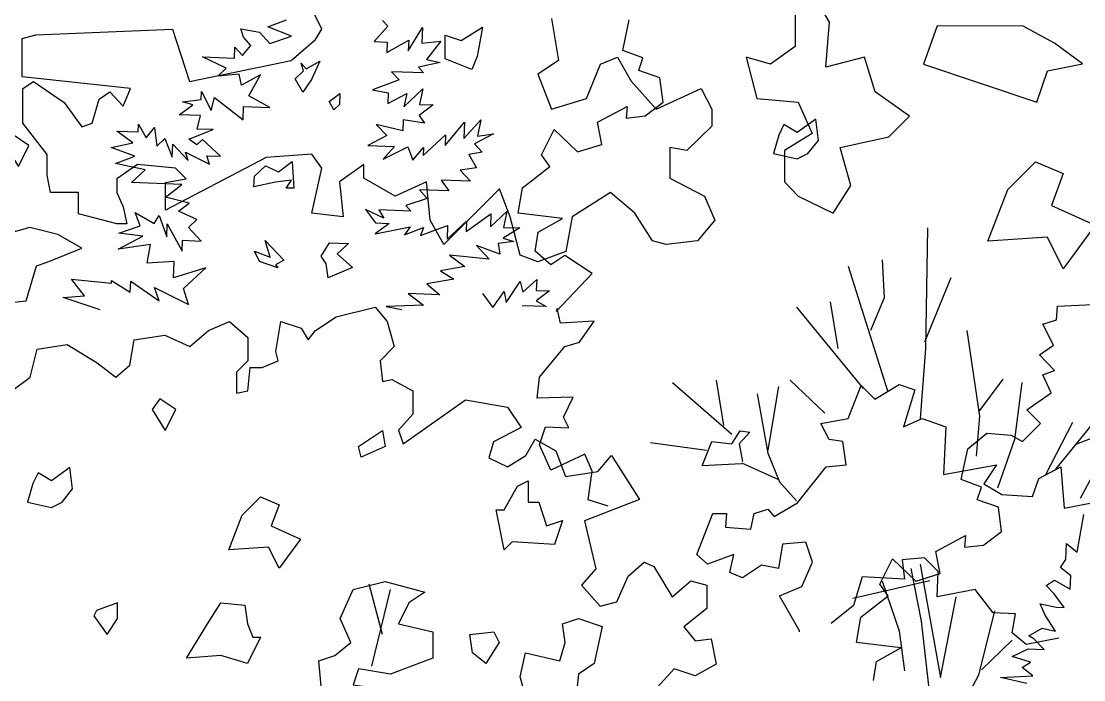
# Model space of a CAD drawing. Header units: inches. Extents: x -11 to 128, y 7 to 56.
# Drawn here: x 48.7597 to 49.2351, y 23.0689 to 23.3638 of the extents above; entities that cross this region are included whole.
import ezdxf

# ---------------------------------------------------------------- set-up
doc = ezdxf.new("R2010")
doc.units = ezdxf.units.IN
doc.header["$MEASUREMENT"] = 0
doc.layers.add('CAY', color=94, linetype='Continuous')
doc.layers.add('CAY-3', color=61, linetype='Continuous')
picture_1 = doc.add_image_def('image1.jpg', size_in_pixel=(1680, 1093))

# ---------------------------------------------------------------- blocks, each defined once
blk = doc.blocks.new('A$C76451831')
at = {"layer": 'CAY'}
for p, q in [((4614, 1577.4), (4632.8, 1584.5)), ((4733.7, 1578.2), (4720, 1562.8)), ((4728.4, 1583.8), (4733.7, 1578.2)), ((4587.2, 1575.6), (4605.7, 1572.3)), ((4589.7, 1567.4), (4587.2, 1575.6)), ((4597.1, 1559), (4589.7, 1567.4)), ((4605.7, 1572.3), (4616.2, 1561)), ((4637.7, 1568.4), (4614, 1577.4)), ((4616.2, 1561), (4637.7, 1568.4)), ((4754.1, 1553.5), (4768.1, 1577)), ((4768.1, 1577), (4767.5, 1561.2)), ((4580.8, 1546.4), (4581.1, 1557.2)), ((4581.1, 1557.2), (4589, 1548.8)), ((4589, 1548.8), (4597.1, 1559)), ((4720, 1562.8), (4733.1, 1562.4)), ((4732.8, 1552), (4754.5, 1564.3)), ((4733.1, 1562.4), (4732.8, 1552)), ((4754.5, 1564.3), (4754.1, 1553.5)), ((4767.5, 1561.2), (4786.6, 1563.2)), ((4786.6, 1563.2), (4772.4, 1545.1)), ((4572.7, 1536.2), (4549.1, 1547.5)), ((4549.1, 1547.5), (4580.8, 1546.4)), ((4564.3, 1528.4), (4572.7, 1536.2)), ((4785.9, 1541.9), (4764.4, 1537.2)), ((4764.4, 1537.2), (4769.2, 1531.6)), ((4772.4, 1545.1), (4785.9, 1541.9)), ((4585.6, 1530.3), (4564.3, 1528.4)), ((4588, 1519.4), (4585.6, 1530.3)), ((4606.9, 1529.6), (4588, 1519.4)), ((4595.3, 1508.7), (4606.9, 1529.6)), ((4769.2, 1531.6), (4737.5, 1532.7)), ((4737.5, 1532.7), (4745, 1524.8)), ((4745, 1524.8), (4718.3, 1514.8)), ((4718.3, 1514.8), (4734.1, 1511.6)), ((4749.5, 1497.9), (4768.7, 1515.8)), ((4768.7, 1515.8), (4765.4, 1500)), ((4528.9, 1502.9), (4547.6, 1504.9)), ((4547.6, 1504.9), (4547.9, 1513.1)), ((4547.9, 1513.1), (4557.6, 1494.1)), ((4557.6, 1494.1), (4560.8, 1507.2)), ((4560.8, 1507.2), (4589.5, 1484.9)), ((4616.2, 1497.1), (4595.3, 1508.7)), ((4734.1, 1511.6), (4733.7, 1501.1)), ((4733.7, 1501.1), (4752.6, 1510.9)), ((4752.6, 1510.9), (4749.5, 1497.9)), ((4525.8, 1489.8), (4539.3, 1499.8)), ((4539.3, 1499.8), (4528.9, 1502.9)), ((4589.5, 1484.9), (4589.9, 1498)), ((4589.9, 1498), (4616.2, 1497.1)), ((4779, 1499.6), (4765, 1489.2)), ((4765.4, 1500), (4779, 1499.6)), ((4547, 1489.1), (4525.8, 1489.8)), ((4543.8, 1475.6), (4547, 1489.1)), ((4749, 1484.7), (4748.6, 1473.9)), ((4770.2, 1481.3), (4749, 1484.7)), ((4765, 1489.2), (4770.2, 1481.3)), ((4790.7, 1459.3), (4810.1, 1482.6)), ((4809.5, 1466.3), (4826.5, 1484.8)), ((4810.1, 1482.6), (4809.5, 1466.3)), ((4826.5, 1484.8), (4823.2, 1468.6)), ((4463.6, 1473.4), (4484.8, 1472.7)), ((4479.5, 1462), (4463.6, 1473.4)), ((4484.8, 1472.7), (4485.1, 1480.4)), ((4485.1, 1480.4), (4492.8, 1466.9)), ((4492.8, 1466.9), (4501.3, 1477.1)), ((4501.3, 1477.1), (4503.4, 1458.4)), ((4535.3, 1465.5), (4559.7, 1475)), ((4559.7, 1475), (4543.8, 1475.6)), ((4722.1, 1480.2), (4732.6, 1469)), ((4748.6, 1473.9), (4722.1, 1480.2)), ((4458, 1457.3), (4479.5, 1462)), ((4503.4, 1458.4), (4511.4, 1466.3)), ((4511.4, 1466.3), (4518.8, 1447.4)), ((4543.3, 1459.7), (4535.3, 1465.5)), ((4548.9, 1465), (4543.3, 1459.7)), ((4566.9, 1448.5), (4548.9, 1465)), ((4732.6, 1469), (4713.7, 1459.2)), ((4769, 1449.1), (4791.1, 1469.7)), ((4791.1, 1469.7), (4790.7, 1459.3)), ((4839.1, 1470.7), (4820.2, 1461)), ((4823.2, 1468.6), (4839.1, 1470.7)), ((4481.7, 1448.7), (4458, 1457.3)), ((4518.8, 1447.4), (4519.3, 1460.6)), ((4519.3, 1460.6), (4534.6, 1444.2)), ((4534.6, 1444.2), (4532.2, 1452.4)), ((4532.2, 1452.4), (4555.8, 1440.7)), ((4713.7, 1459.2), (4740.4, 1458.3)), ((4740.4, 1458.3), (4729, 1445.5)), ((4729, 1445.5), (4753.5, 1457.8)), ((4753.5, 1457.8), (4758.5, 1444.5)), ((4758.5, 1444.5), (4769.3, 1457.3)), ((4769.3, 1457.3), (4769, 1449.1)), ((4827.6, 1452.5), (4814.4, 1450.3)), ((4820.2, 1461), (4827.6, 1452.5)), ((4462.4, 1441.3), (4481.7, 1448.7)), ((4491.7, 1434.8), (4462.4, 1441.3)), ((4555.8, 1440.7), (4553.3, 1449)), ((4553.3, 1449), (4566.9, 1448.5)), ((4814.4, 1450.3), (4822.1, 1436.9)), ((4478.1, 1422.1), (4491.7, 1434.8)), ((4822.1, 1436.9), (4805.7, 1434.7)), ((4805.7, 1434.7), (4816.2, 1423.5)), ((4528.3, 1420.4), (4478.1, 1422.1)), ((4512, 1407.8), (4528.3, 1420.4)), ((4786.8, 1424.5), (4794.5, 1413.8)), ((4816.2, 1423.5), (4786.8, 1424.5)), ((4794.5, 1413.8), (4765.1, 1414.8)), ((4765.1, 1414.8), (4773, 1406.4)), ((4535.8, 1401.5), (4512, 1407.8)), ((4525.1, 1393.7), (4535.8, 1401.5)), ((4773, 1406.4), (4751.5, 1399.4)), ((4751.5, 1399.4), (4756.7, 1393.8)), ((4487, 1379.2), (4482, 1392.5)), ((4482, 1392.5), (4500.7, 1381.4)), ((4500.7, 1381.4), (4505.9, 1389.4)), ((4505.9, 1389.4), (4513.4, 1367.9)), ((4543.4, 1385.4), (4525.1, 1393.7)), ((4711.4, 1395.4), (4721.4, 1381.9)), ((4729.7, 1386.6), (4711.4, 1395.4)), ((4724.6, 1394.9), (4729.7, 1386.6)), ((4756.7, 1393.8), (4724.6, 1394.9)), ((4811.7, 1373.3), (4836.3, 1391)), ((4835.9, 1377.9), (4852.3, 1393.2)), ((4836.3, 1391), (4835.9, 1377.9)), ((4852.3, 1393.2), (4849, 1377.4)), ((4465.5, 1371.8), (4487, 1379.2)), ((4513.4, 1367.9), (4513.8, 1381)), ((4513.8, 1381), (4528.7, 1353.7)), ((4535, 1377.5), (4543.4, 1385.4)), ((4547.7, 1363.9), (4535, 1377.5)), ((4735, 1381.4), (4721, 1371)), ((4721, 1371), (4756.1, 1378)), ((4721.4, 1381.9), (4735, 1381.4)), ((4756.1, 1378), (4750.4, 1370)), ((4750.4, 1370), (4769.3, 1377.5)), ((4766.3, 1369.4), (4793.3, 1379.4)), ((4769.3, 1377.5), (4766.3, 1369.4)), ((4792.9, 1365.8), (4812.1, 1383.7)), ((4793.3, 1379.4), (4792.9, 1365.8)), ((4812.1, 1383.7), (4811.7, 1373.3)), ((4865.3, 1376.9), (4848.6, 1366.6)), ((4849, 1377.4), (4865.3, 1376.9)), ((4464.9, 1355.9), (4489.4, 1368.7)), ((4489.4, 1368.7), (4465.5, 1371.8)), ((4848.6, 1366.6), (4859.4, 1363.5)), ((4497.2, 1360.3), (4464.9, 1355.9)), ((4493.9, 1341.8), (4497.2, 1360.3)), ((4528.7, 1353.7), (4529.1, 1364.6)), ((4529.1, 1364.6), (4547.7, 1363.9)), ((4822.1, 1359.3), (4834.8, 1345.7)), ((4845.4, 1350.8), (4822.1, 1359.3)), ((4859.4, 1363.5), (4843.5, 1361.3)), ((4843.5, 1361.3), (4845.4, 1350.8)), ((4834.8, 1345.7), (4795, 1349.9)), ((4795, 1349.9), (4810.5, 1338.4)), ((4520.7, 1343.6), (4493.9, 1341.8)), ((4520.1, 1327.3), (4520.7, 1343.6)), ((4552.2, 1337), (4520.1, 1327.3)), ((4530.1, 1316.5), (4552.2, 1337)), ((4810.5, 1338.4), (4786.3, 1334.3)), ((4786.3, 1334.3), (4799.6, 1325.7)), ((4431.5, 1309.1), (4418.5, 1325.8)), ((4418.5, 1325.8), (4458.3, 1321.7)), ((4458.3, 1321.7), (4458.4, 1324.4)), ((4458.4, 1324.4), (4477, 1312.9)), ((4477, 1312.9), (4477.4, 1323.8)), ((4477.4, 1323.8), (4505.7, 1304.2)), ((4799.6, 1325.7), (4772.7, 1321.2)), ((4868.1, 1312.9), (4882.1, 1325.5)), ((4882.1, 1325.5), (4881.7, 1314.6)), ((4501.2, 1317.5), (4535, 1300.5)), ((4505.7, 1304.2), (4501.2, 1317.5)), ((4535, 1300.5), (4530.1, 1316.5)), ((4772.7, 1321.2), (4785.5, 1310.3)), ((4838.5, 1297.6), (4849.5, 1313.5)), ((4849.5, 1313.5), (4851.8, 1302.5)), ((4851.8, 1302.5), (4865.7, 1323.4)), ((4865.7, 1323.4), (4868.1, 1312.9)), ((4894.8, 1314.2), (4881.4, 1304.2)), ((4881.7, 1314.6), (4894.8, 1314.2)), ((4410.2, 1307.5), (4431.5, 1309.1)), ((4446.9, 1295.4), (4410.2, 1307.5)), ((4753.8, 1311.4), (4769.3, 1300)), ((4785.5, 1310.3), (4753.8, 1311.4)), ((4828.1, 1311.5), (4838.5, 1297.6)), ((4881.4, 1304.2), (4891.6, 1298.4)), ((4682.3, 1288.4), (4721.2, 1297.8)), ((4721.2, 1297.8), (4733, 1283.7)), ((4769.3, 1300), (4732.1, 1298.6)), ((4732.1, 1298.6), (4747.8, 1295.7)), ((4891.6, 1298.4), (4867.6, 1299.3)), ((4554.9, 1274.6), (4575.8, 1283.7)), ((4575.8, 1283.7), (4594.3, 1267.5)), ((4622.2, 1253.8), (4626.9, 1283.7)), ((4626.9, 1283.7), (4647.3, 1277)), ((4661.5, 1274.6), (4682.3, 1288.4)), ((4733, 1283.7), (4740.1, 1258.5)), ((4536.5, 1258.5), (4554.9, 1274.6)), ((4647.3, 1277), (4654.4, 1265.2)), ((4654.4, 1265.2), (4661.5, 1274.6)), ((4384.3, 1256.1), (4414.2, 1260.8)), ((4414.2, 1260.8), (4444.1, 1242.4)), ((4476.7, 1240), (4481, 1265.2)), ((4481, 1265.2), (4511.3, 1269.9)), ((4511.3, 1269.9), (4536.5, 1258.5)), ((4594.3, 1267.5), (4594.3, 1244.3)), ((4377.3, 1228.2), (4384.3, 1256.1)), ((4624.5, 1244.3), (4622.2, 1253.8)), ((4740.1, 1258.5), (4725.9, 1244.3)), ((4444.1, 1242.4), (4462.6, 1228.2)), ((4462.6, 1228.2), (4476.7, 1240)), ((4594.3, 1244.3), (4582.9, 1232.9)), ((4608.4, 1237.6), (4624.5, 1244.3)), ((4725.9, 1244.3), (4728.3, 1223.9)), ((4582.9, 1232.9), (4582.9, 1212.1)), ((4594.3, 1214.4), (4596.6, 1237.6)), ((4596.6, 1237.6), (4608.4, 1237.6)), ((4358.8, 1214.4), (4377.3, 1228.2)), ((4728.3, 1223.9), (4737.7, 1225.8)), ((4737.7, 1225.8), (4758.6, 1214.4)), ((5192.6, 1187), (5205.3, 1219.7)), ((5205.3, 1219.7), (5219, 1206)), ((5219, 1206), (5243.2, 1220.8)), ((5243.2, 1220.8), (5259.1, 1215.5)), ((4582.9, 1212.1), (4594.3, 1214.4)), ((4758.6, 1214.4), (4758.6, 1191.2)), ((5259.1, 1215.5), (5247.5, 1178.6)), ((4749.1, 1161.4), (4811.2, 1205.4)), ((4811.2, 1205.4), (4852.9, 1198.3)), ((4852.9, 1198.3), (4866.7, 1177.9)), ((4758.6, 1191.2), (4744.4, 1175.1)), ((5165.2, 1181.8), (5192.6, 1187)), ((5247.5, 1178.6), (5266.4, 1187)), ((5266.4, 1187), (5289.7, 1178.6)), ((4866.7, 1177.9), (4839.1, 1163.7)), ((5173.6, 1165.9), (5165.2, 1181.8)), ((5289.7, 1178.6), (5287.5, 1131.1)), ((4744.4, 1175.1), (4749.1, 1161.4)), ((4871.4, 1149.9), (4880.4, 1166.1)), ((4880.4, 1166.1), (4901.2, 1154.7)), ((5187.3, 1163.8), (5173.6, 1165.9)), ((4839.1, 1163.7), (4834.4, 1147.6)), ((4901.2, 1154.7), (4910.7, 1129.1)), ((5190.5, 1140.6), (5187.3, 1163.8)), ((4834.4, 1147.6), (4852.9, 1138.5)), ((4852.9, 1138.5), (4871.4, 1149.9)), ((4942.9, 1133.8), (4956.7, 1149.9)), ((4956.7, 1149.9), (4984.6, 1105.9)), ((4910.7, 1129.1), (4942.9, 1133.8)), ((5142, 1102.7), (5170.5, 1138.5)), ((5170.5, 1138.5), (5190.5, 1140.6)), ((5287.5, 1131.1), (5340.3, 1140.6)), ((5340.3, 1140.6), (5327.6, 1121.6)), ((5382.5, 1126.9), (5404.6, 1138.5)), ((5404.6, 1138.5), (5407.8, 1097.4)), ((5376.1, 1109), (5382.5, 1126.9)), ((5327.6, 1121.6), (5345.5, 1111.1)), ((4984.6, 1105.9), (4929.6, 1084.7)), ((5118.8, 1089), (5142, 1102.7)), ((5345.5, 1111.1), (5376.1, 1109)), ((5407.8, 1097.4), (5435.2, 1102.7)), ((5057.6, 1092.1), (5071.3, 1092.1)), ((5071.3, 1092.1), (5070.3, 1078.4)), ((5095.6, 1076.3), (5098.8, 1092.1)), ((5098.8, 1092.1), (5112.5, 1096.3)), ((5112.5, 1096.3), (5118.8, 1089)), ((5420.6, 1053.6), (5427.3, 1091)), ((4929.6, 1084.7), (4941, 1036.7)), ((5070.3, 1078.4), (5095.6, 1076.3)), ((5409.5, 1046.3), (5410, 1062.2)), ((5410, 1062.2), (5420.6, 1053.6)), ((4973.2, 1029.6), (4989.3, 1043.4)), ((4989.3, 1043.4), (4998.7, 1039.1)), ((4998.7, 1039.1), (5017.2, 1008.8)), ((5268.6, 1047.8), (5246.4, 1045.7)), ((5246.4, 1045.7), (5248.5, 1026.7)), ((5282.3, 1034.1), (5268.6, 1047.8)), ((5404.2, 1038.3), (5409.5, 1046.3)), ((5414.3, 1029.8), (5404.2, 1038.3)), ((4941, 1036.7), (4926.8, 1020.6)), ((4961.8, 1004.1), (4973.2, 1029.6)), ((5206.3, 1028.8), (5197.9, 1000.4)), ((5248.5, 1026.7), (5206.3, 1028.8)), ((5281.2, 1008.8), (5282.3, 1034.1)), ((5413.9, 1016.7), (5414.3, 1029.8)), ((4728.3, 971.5), (4715.1, 1021.6)), ((4926.8, 1020.6), (4945.3, 999.7)), ((5017.2, 1008.8), (5035.7, 1024.9)), ((5035.7, 1024.9), (5051.8, 1020.6)), ((5051.8, 1020.6), (5051.8, 997.4)), ((5273.8, 1025), (5197.2, 1007.3)), ((5390, 1020.2), (5398.3, 1025.4)), ((5397.8, 1011.8), (5390, 1020.2)), ((5398.3, 1025.4), (5413.9, 1016.7)), ((4717.8, 939.8), (4736.3, 1016.3)), ((5319.2, 1016.2), (5281.2, 1008.8)), ((5337.1, 993), (5319.2, 1016.2)), ((5407.8, 998.3), (5397.8, 1011.8)), ((4945.3, 999.7), (4961.8, 1004.1)), ((5051.8, 997.4), (5028.6, 978.9)), ((5197.9, 1000.4), (5175.7, 982.4)), ((5389, 990.8), (5383.9, 1001.9)), ((5383.9, 1001.9), (5400.1, 998.6)), ((5400.1, 998.6), (5407.8, 998.3)), ((5359.3, 991.9), (5337.1, 993)), ((5356.1, 972.9), (5359.3, 991.9)), ((5399.3, 974.6), (5389, 990.8)), ((5028.6, 978.9), (5040, 965.1)), ((5372.4, 970.1), (5385.8, 977.8)), ((5385.8, 977.8), (5399.3, 974.6)), ((5040, 965.1), (5056.1, 967.1)), ((5056.1, 967.1), (5060.8, 941.9)), ((5369.8, 961.3), (5356.1, 972.9)), ((5402.5, 967.7), (5369.8, 961.3)), ((5377.7, 967.2), (5372.4, 970.1)), ((5387.7, 956.4), (5377.7, 967.2)), ((5355.8, 949.4), (5371.9, 957)), ((5371.9, 957), (5387.7, 956.4)), ((5374.2, 943.7), (5355.8, 949.4)), ((5365.8, 938.6), (5374.2, 943.7)), ((5019.2, 937.2), (4991.7, 907.3)), ((5040, 930.1), (5019.2, 937.2)), ((5060.8, 941.9), (5040, 930.1)), ((5376.4, 930.1), (5365.8, 938.6)), ((5344.2, 928.5), (5376.4, 930.1)), ((5370.7, 922.5), (5344.2, 928.5))]:
    blk.add_line(p, q, dxfattribs=at)
for points in [[(4953.2, 1099.5), (4933.2, 1105.8), (4937.4, 1134.3), (4930, 1151.2), (4896.3, 1135.4), (4884.7, 1160.7), (4891, 1178.6), (4914.2, 1177.5), (4908.9, 1188.1), (4918.4, 1208.1), (4882.5, 1207.1), (4884.7, 1228.2), (4910, 1258.8), (4924.7, 1263), (4939.5, 1284.1), (4905.7, 1282), (4902.6, 1296.7), (4901.5, 1293.6), (4937.4, 1331.5), (4910, 1349.5), (4896.3, 1340), (4880.4, 1353.7), (4883.6, 1372.7), (4907.9, 1386.4), (4863.6, 1391.6), (4867.8, 1417), (4895.2, 1438.1), (4886.8, 1449.7), (4899.4, 1475), (4922.6, 1452.8), (4946.9, 1460.2), (4942.7, 1482.3), (4972.2, 1498.2), (4971.1, 1486.6), (4990.1, 1488.7), (5008, 1502.4), (5004.9, 1526.6), (4983.8, 1534), (4988, 1546.7), (4968, 1554.1), (4974.3, 1584.7)], [(4680, 1494.9), (4675.3, 1503.2), (4686, 1511), (4685.6, 1500.1), (4680, 1494.9)], [(457.2, 1003.4), (460.4, 1022.4), (484.6, 1036.1), (440.3, 1041.4), (444.5, 1066.7), (472, 1087.8), (463.5, 1099.4), (476.2, 1124.7), (499.4, 1102.6), (523.6, 1110), (519.4, 1132.1), (549, 1147.9), (547.9, 1136.3), (566.9, 1138.4), (584.8, 1152.1), (581.7, 1176.4), (560.6, 1183.8), (564.8, 1196.4), (544.7, 1203.8), (551.1, 1234.4), (570.1, 1250.2), (594.3, 1248.1), (605.9, 1241.8), (623.8, 1259.7), (610.1, 1273.4), (634.4, 1290.3), (625.9, 1308.2), (637.6, 1312.5), (622.8, 1328.3), (636.5, 1337.8), (625.9, 1358.9), (639.7, 1363.1), (640.7, 1376.8), (682.9, 1378.9)], [(5271.7, 1376.9), (5269.6, 1256.6), (5264.3, 1187)], [(5226.4, 1345.2), (5228.5, 1307.3), (5214.8, 1274.6)], [(5192.6, 1338.9), (5231.6, 1214.5)], [(5294.9, 1327.3), (5268.6, 1263)], [(5174.7, 1303.1), (5182.1, 1256.6)], [(5140.9, 1297.8), (5207.4, 1216.6)], [(5310.7, 1274.6), (5323.4, 1189.1), (5320.2, 1149.1)], [(5017.5, 1222.9), (5076.6, 1171.2)], [(5060.8, 1225), (5068.2, 1179.7)], [(5123, 1218.7), (5112.5, 1155.4)], [(5134.6, 1225), (5169.4, 1192.3)], [(5346.6, 1226.1), (5322.3, 1193.4)], [(5365.6, 1222.9), (5358.2, 1165.9), (5341.3, 1117.4)], [(5101.9, 1211.3), (5112.5, 1152.2), (5124.1, 1123.8), (5140.9, 1104.8)], [(5444.7, 1192.3), (5399.3, 1136.4)], [(5416.2, 1182.8), (5388.8, 1130.1)], [(5497.4, 1179.7), (5464.7, 1152.2), (5437.3, 1132.2), (5423.6, 1106.9)], [(5086.1, 1141.7), (5047.1, 1139.6), (5056.6, 1163.8), (5076.6, 1161.7), (5085, 1174.4), (5094.5, 1173.3), (5084, 1161.7), (5087.2, 1143.8)], [(5451, 1173.3), (5418.3, 1160.7)], [(4995.4, 1162.8), (5051.3, 1155.4)], [(5086.1, 1142.7), (5123, 1125.9)], [(5144.1, 974), (5144.1, 975), (5124.1, 1009.8), (5146.2, 1019.3), (5156.8, 1043.6), (5150.4, 1063.6), (5127.2, 1061.5), (5123, 1037.3), (5106.1, 1040.4), (5087.2, 1027.8), (5074.5, 1033.1), (5078.7, 1051), (5052.3, 1041.5), (5041.8, 1051), (5057.6, 1092.1)], [(5264.3, 1041.5), (5284.4, 928.6), (5300.2, 1008.8)], [(5254.8, 1037.3), (5265.4, 984.5), (5273.8, 908.6)], [(5226.4, 1024.6), (5243.2, 975), (5248.5, 935)], [(5338.2, 995.1), (5322.3, 930.7), (5293.9, 877)], [(5356.1, 965.6), (5325.5, 936)]]:
    blk.add_lwpolyline(points, dxfattribs=at)
for points in [[(4791, 1545.5), (4791, 1569.3), (4806.8, 1564), (4827.9, 1577.2), (4822.7, 1548.1), (4817.4, 1534.9)], [(4641.2, 1525.7), (4649.6, 1533.5), (4647.2, 1541.3), (4652.4, 1535.7), (4665.8, 1543.4), (4657.5, 1525.1), (4648.9, 1512.3)], [(5162.8, 1464.3), (5160.2, 1485.4), (5141.7, 1472.2), (5128.5, 1480.1), (5123.3, 1469.6), (5118, 1451.1), (5141.7, 1445.8), (5152.3, 1451.1)], [(4376, 1459.3), (4360.2, 1469.9), (4352.3, 1459.3), (4365.5, 1438.2)], [(4640.1, 1416.5), (4632.4, 1416.7), (4637.7, 1424.7), (4621.8, 1422.5), (4600.3, 1417.9), (4600.7, 1428.7), (4611.9, 1438.8), (4624.8, 1432.9), (4638.3, 1443.3)], [(5351.5, 1415.3), (5379.2, 1443), (5406.9, 1431.1), (5395, 1399.4), (5438.6, 1379.6), (5406.9, 1336.1), (5391, 1367.8), (5331.7, 1363.8)], [(4624.2, 1337.2), (4605.8, 1343.3), (4600.8, 1353.9), (4616.4, 1347.9), (4611.6, 1364.4), (4629.9, 1344.7), (4621.6, 1340)], [(4672.4, 1341), (4667.2, 1348.9), (4675.4, 1362.2), (4694.4, 1361.5), (4683.1, 1351), (4698.5, 1337.4), (4674.2, 1327.3)], [(4522.5, 1195.9), (4506.6, 1206.4), (4498.7, 1195.9), (4511.9, 1174.8)], [(4720.4, 1169.5), (4728.3, 1174.8), (4731, 1158.9), (4707.2, 1148.4), (4704.6, 1158.9)], [(4419.5, 1116.7), (4416.9, 1137.8), (4398.4, 1124.6), (4385.2, 1132.5), (4380, 1122), (4374.7, 1103.5), (4398.4, 1098.2), (4409, 1103.5)], [(4862.9, 1119.3), (4873.5, 1124.6), (4873.5, 1103.5), (4884.1, 1103.5), (4892, 1079.7), (4907.8, 1085), (4899.9, 1061.2), (4857.7, 1063.9), (4849.7, 1055.9), (4841.8, 1095.6), (4849.7, 1095.6)], [(4588.5, 1090.3), (4606.9, 1108.8), (4625.4, 1100.8), (4617.5, 1079.7), (4646.5, 1066.5), (4625.4, 1037.5), (4614.9, 1058.6), (4575.3, 1055.9)], [(4709.9, 855.3), (4683.5, 873.8), (4688.8, 889.6), (4680.8, 905.5), (4667.6, 916), (4665, 945.1), (4680.8, 950.3), (4696.7, 963.5), (4686.1, 987.3), (4699.3, 1016.3), (4731, 1024.3), (4770.6, 1013.7), (4754.7, 1003.1), (4744.2, 982), (4778.5, 974.1), (4778.5, 947.7), (4757.4, 939.8), (4736.3, 931.9), (4704.6, 937.1), (4699.3, 921.3), (4733.6, 916), (4762.7, 900.2), (4757.4, 881.7), (4720.4, 873.8)], [(4443.3, 995.2), (4440.7, 989.9), (4453.9, 971.5), (4464.4, 987.3), (4464.4, 1003.1)], [(4554.1, 982), (4567.3, 1003.1), (4591.1, 1000.5), (4593.7, 982), (4599, 968.8), (4606.9, 968.8), (4593.7, 942.4), (4567.3, 950.3), (4533, 947.7)], [(4865.6, 929.2), (4870.9, 953), (4905.2, 945.1), (4910.4, 963.5), (4907.8, 982), (4923.6, 987.3), (4947.4, 979.4), (4939.5, 942.4), (4923.6, 931.9), (4921, 908.1), (4907.8, 900.2), (4873.5, 900.2)], [(4818.1, 953), (4815.4, 971.5), (4839.2, 974.1), (4844.5, 963.5), (4831.3, 942.4)]]:
    blk.add_lwpolyline(points, close=True, dxfattribs=at)
at = {"layer": 'CAY-3'}
for p, q in [((3029.1, 328), (3012, 362.8)), ((3257.9, 338.6), (3265, 296.7)), ((2730.4, 318.9), (2744, 322.4)), ((2730.4, 280.5), (2730.4, 318.9)), ((2744, 322.4), (2880.2, 328)), ((2880.2, 328), (2897.3, 276)), ((2998.5, 296.7), (3022.7, 317.9)), ((3022.7, 317.9), (3029.1, 328)), ((2897.3, 276), (2998.5, 296.7)), ((3265, 296.7), (3244.4, 283.1)), ((3306.9, 293.2), (3323.9, 300.2)), ((3323.9, 300.2), (3337.5, 276.1)), ((3292.7, 259), (3306.9, 293.2)), ((2838.3, 269), (2730.4, 280.5)), ((2731, 269), (2741.6, 276)), ((2741.6, 276), (2772.3, 254.8)), ((3244.4, 283.1), (3257.9, 248.3)), ((3337.5, 276.1), (3362.3, 248.3)), ((2731, 234.2), (2731, 269)), ((2807.1, 258.3), (2817.7, 265.4)), ((2817.7, 265.4), (2831.2, 251.3)), ((2831.2, 251.3), (2838.3, 269)), ((3362.3, 248.3), (3407.1, 269)), ((3407.1, 269), (3417.7, 248.3)), ((2772.3, 254.8), (2790, 230.6)), ((2800, 234.2), (2807.1, 258.3)), ((3257.9, 248.3), (3292.7, 259)), ((3417.7, 248.3), (3417.7, 231.2)), ((2755.2, 202.9), (2731, 234.2)), ((2790, 230.6), (2800, 234.2)), ((3417.7, 231.2), (3392.9, 207)), ((2755.2, 182.3), (2755.2, 202.9)), ((3019.1, 203.5), (2973.7, 200)), ((3029.1, 189.3), (3019.1, 203.5)), ((3375.8, 210), (3375.8, 179.3)), ((3392.9, 207), (3375.8, 210)), ((2845.4, 192.9), (2824.7, 178.7)), ((2883.1, 189.3), (2845.4, 192.9)), ((2973.7, 200), (2873.1, 147.5)), ((3071, 192.9), (3046.8, 175.8)), ((3071, 179.3), (3071, 192.9)), ((2758.7, 165.1), (2755.2, 182.3)), ((2893.7, 178.7), (2883.1, 189.3)), ((3019.1, 144.5), (3029.1, 189.3)), ((2824.7, 178.7), (2824.7, 165.1)), ((2873.1, 175.2), (2893.7, 178.7)), ((2873.1, 147.5), (2873.1, 175.2)), ((3046.8, 175.8), (3050.4, 141)), ((3102.3, 161.6), (3071, 179.3)), ((3133.5, 175.8), (3102.3, 161.6)), ((3137, 137.4), (3133.5, 175.8)), ((3375.8, 179.3), (3410.6, 161.6)), ((2786.4, 165.1), (2758.7, 165.1)), ((2786.4, 143.9), (2786.4, 165.1)), ((2824.7, 165.1), (2831.2, 151)), ((3206, 168.7), (3181.9, 144.5)), ((3216.6, 141), (3206, 168.7)), ((3316.9, 165.2), (3278.5, 141)), ((3341, 144.5), (3316.9, 165.2)), ((3410.6, 161.6), (3420.6, 137.4)), ((2831.2, 151), (2834.8, 133.9)), ((2824.7, 133.9), (2786.4, 143.9)), ((3050.4, 141), (3019.1, 144.5)), ((3181.9, 144.5), (3150.6, 113.3)), ((3226.7, 102.6), (3216.6, 141)), ((3278.5, 141), (3272.1, 106.2)), ((3358.7, 116.8), (3341, 144.5)), ((2834.8, 133.9), (2824.7, 133.9)), ((3150.6, 113.3), (3137, 137.4)), ((3420.6, 137.4), (3403.5, 116.8)), ((3372.3, 113.3), (3358.7, 116.8)), ((3403.5, 116.8), (3372.3, 113.3)), ((3272.1, 106.2), (3244.4, 96.1)), ((3244.4, 96.1), (3226.7, 102.6))]:
    blk.add_line(p, q, dxfattribs=at)
for points in [[(3535, 335), (3525, 352.1), (3500.8, 352.1), (3500.8, 310.9), (3476.1, 293.2), (3451.9, 300.2), (3462.5, 259), (3503.8, 255.4), (3517.9, 224.1), (3490.2, 207), (3490.2, 175.8), (3503.8, 161.6), (3538.6, 144.5), (3556.3, 172.2), (3545.6, 210), (3594, 220.6), (3614.6, 241.3), (3580.4, 265.4), (3569.8, 300.2), (3531.5, 290.2)], [(3728.2, 331.2), (3642.3, 331.5), (3628.8, 293.2), (3741.7, 255.1), (3752.3, 286.4), (3787.1, 293.5), (3759.4, 314.1)], [(2765.8, 123.3), (2738.1, 130.3), (2699.7, 119.7), (2699.7, 99.1), (2716.8, 88.5), (2710.4, 54.3), (2734.5, 57.2), (2744.6, 92), (2755.2, 95.5), (2790, 109.7)]]:
    blk.add_lwpolyline(points, close=True, dxfattribs=at)

msp = doc.modelspace()

# ---------------------------------------------------------------- block references
at = {"layer": 'CAY', "xscale": 0.0004489089019145984, "yscale": 0.0004489089019145984, "zscale": 0.0004489089019145984}
for p in [(47.53443, 23.21295), (46.79873, 22.65309), (48.93576, 22.6181)]:
    msp.add_blockref('A$C76451831', p, dxfattribs=at)

# ---------------------------------------------------------------- pictures from other files: only their frames are drawn
image = msp.add_image(picture_1, insert=(12.49661, 7.37723), size_in_units=(74.4025, 48.40591))
image.dxf.flags = 6

doc.saveas('drawing.dxf')
